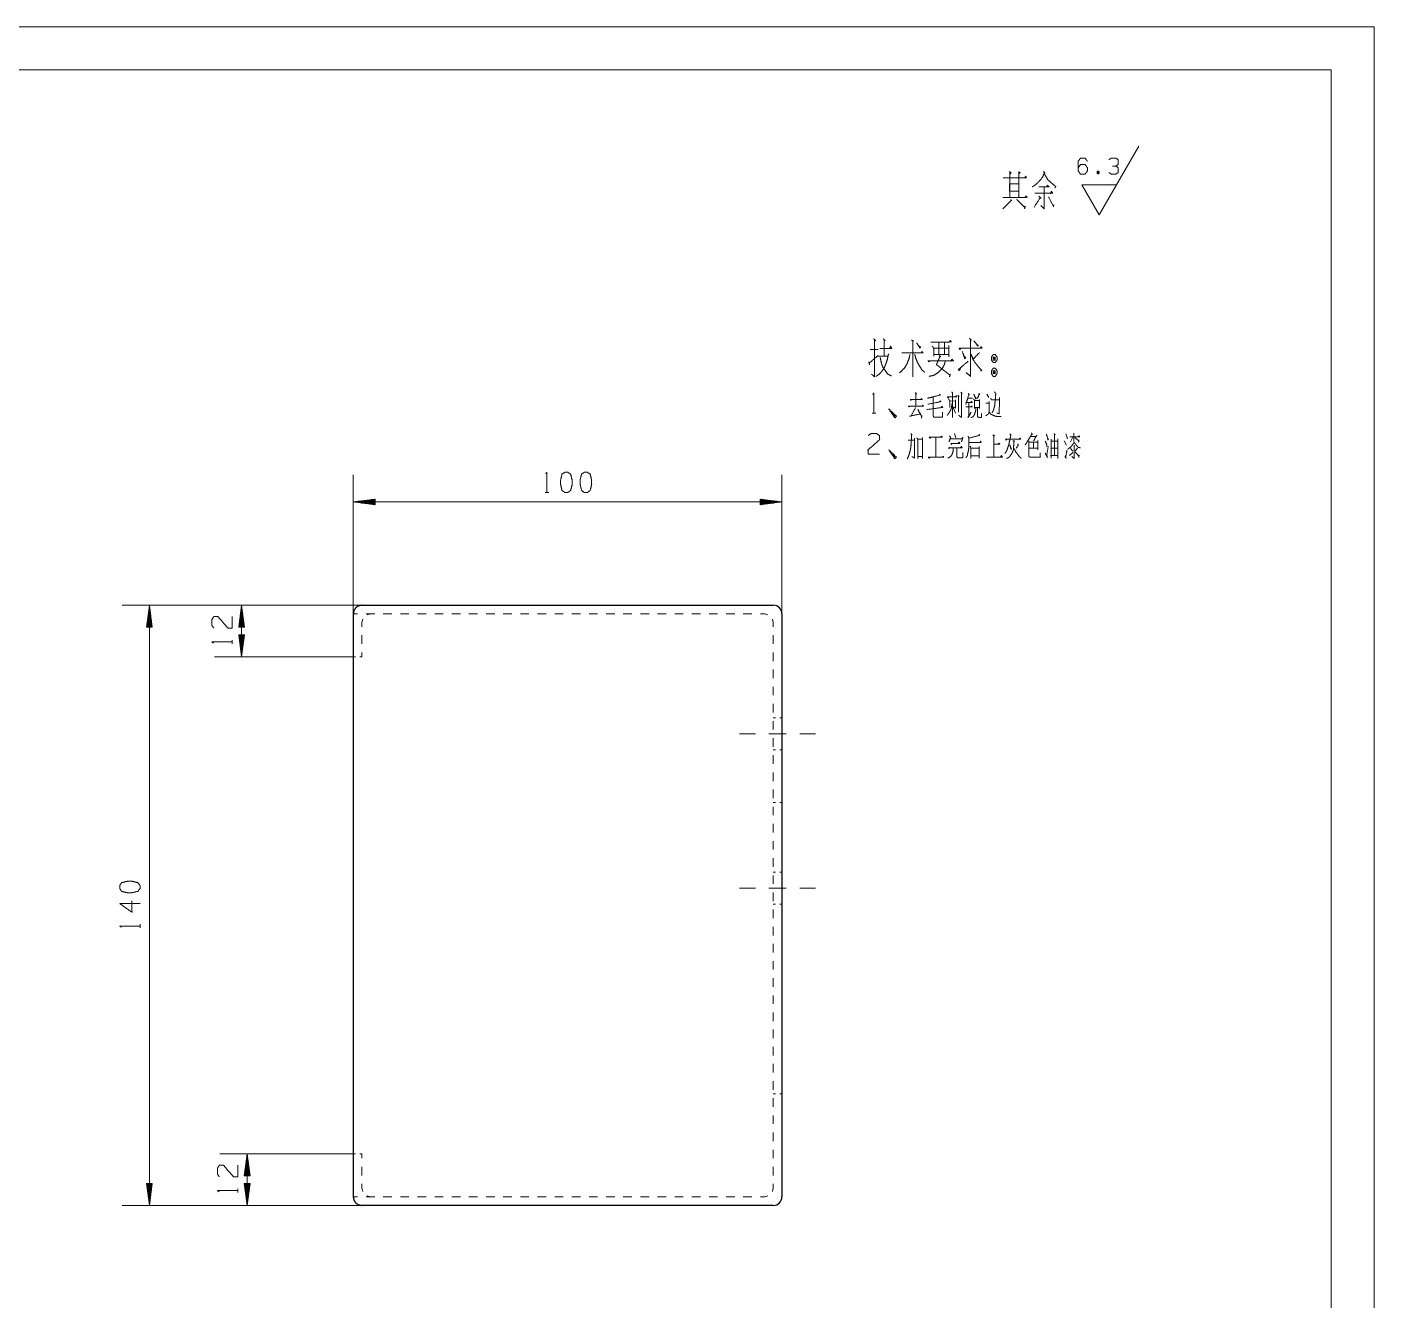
# Model space of a CAD drawing. Header units: millimetres. Extents: x 0 to 420, y 0 to 297.
# Drawn here: x 262.9 to 420, y 148.5 to 297 of the extents above; entities that cross this region are included whole.
import ezdxf

# ---------------------------------------------------------------- set-up
doc = ezdxf.new("R2010")
doc.units = ezdxf.units.MM
doc.layers.add('101', color=7, linetype='Continuous', true_color=0xffffff)

msp = doc.modelspace()

# ---------------------------------------------------------------- linework, layer by layer
at = {"layer": '101', "color": 133, "linetype": 'Continuous', "lineweight": 18}
for p, q in [((420, 297), (0, 297)), ((420, 0), (420, 297)), ((415, 292), (25, 292)), ((415, 5), (415, 292))]:
    msp.add_line(p, q, dxfattribs=at)
at = {"layer": '101', "color": 43, "linetype": 'Continuous', "lineweight": 18}
for p, q in [((387.93, 275.09), (392.55, 283.09)), ((387.75, 280.18), (387.88, 279.85)), ((385.91, 278.59), (389.95, 278.59)), ((387.93, 275.09), (385.91, 278.59))]:
    msp.add_line(p, q, dxfattribs=at)
at = {"layer": '101', "color": 72, "linetype": 'Continuous', "lineweight": 18}
for p, q in [((361.23, 259.38), (362.14, 259.38)), ((362.14, 258.6), (363.28, 258.6)), ((370.52, 253.35), (371.19, 253.37)), ((371.47, 254.05), (371.61, 253.9)), ((371.52, 253.95), (371.52, 252.07)), ((371.81, 254.4), (371.95, 254.25)), ((374.7, 253.1), (375.02, 253.1)), ((374.84, 254.17), (375.05, 253.77)), ((361.45, 251.95), (361.87, 251.95)), ((370.87, 252.72), (371.19, 251.95)), ((368.89, 249.16), (368.89, 246.81)), ((368.89, 249.13), (368.89, 246.81)), ((371.08, 249.58), (371.22, 249.06)), ((383.86, 248.73), (384.12, 248.23)), ((384.03, 249.53), (384.26, 248.96)), ((384.85, 249.16), (384.58, 248.61)), ((384.99, 249.61), (384.99, 248.66)), ((372.99, 247.88), (373.94, 247.88)), ((372.99, 246.96), (373.96, 246.96)), ((373.94, 248.08), (373.94, 246.71)), ((384.49, 247.03), (384.85, 247.36)), ((384.6, 247.83), (384.85, 247.51)), ((385.41, 247.88), (385.13, 247.56)), ((323.31, 242.69), (323.73, 242.69)), ((286.82, 225.06), (286.82, 225.48)), ((276.06, 191.92), (276.06, 192.35)), ((287.46, 161.06), (287.46, 161.48))]:
    msp.add_line(p, q, dxfattribs=at)
at = {"layer": '101', "color": 22, "linetype": 'Continuous', "lineweight": 18}
for p, q in [((300.93, 228.54), (300.93, 244.77)), ((350.93, 228.54), (350.93, 244.77)), ((303.47, 241.93), (300.93, 241.59)), ((300.93, 241.59), (303.47, 241.26)), ((300.93, 241.59), (350.93, 241.59)), ((303.47, 241.62), (301.12, 241.62)), ((303.47, 241.57), (301.12, 241.57)), ((303.47, 241.67), (301.51, 241.67)), ((303.47, 241.52), (301.51, 241.52)), ((303.47, 241.72), (301.89, 241.72)), ((303.47, 241.47), (301.89, 241.47)), ((303.47, 241.77), (302.28, 241.77)), ((303.47, 241.42), (302.28, 241.42)), ((303.47, 241.82), (302.66, 241.82)), ((303.47, 241.37), (302.66, 241.37)), ((303.47, 241.87), (303.05, 241.87)), ((303.47, 241.32), (303.05, 241.32)), ((303.47, 241.92), (303.43, 241.92)), ((303.47, 241.92), (303.43, 241.92)), ((303.47, 241.26), (303.43, 241.26)), ((303.47, 241.26), (303.43, 241.26)), ((303.47, 241.26), (303.47, 241.93)), ((350.93, 241.59), (348.39, 241.93)), ((348.39, 241.93), (348.39, 241.26)), ((348.39, 241.92), (348.42, 241.92)), ((348.39, 241.92), (348.42, 241.92)), ((348.39, 241.87), (348.8, 241.87)), ((348.39, 241.82), (349.19, 241.82)), ((348.39, 241.77), (349.58, 241.77)), ((348.39, 241.72), (349.96, 241.72)), ((348.39, 241.67), (350.35, 241.67)), ((348.39, 241.62), (350.73, 241.62)), ((348.39, 241.26), (350.93, 241.59)), ((348.39, 241.57), (350.73, 241.57)), ((348.39, 241.52), (350.35, 241.52)), ((348.39, 241.47), (349.96, 241.47)), ((348.39, 241.42), (349.58, 241.42)), ((348.39, 241.37), (349.19, 241.37)), ((348.39, 241.32), (348.8, 241.32)), ((348.39, 241.26), (348.42, 241.26)), ((348.39, 241.26), (348.42, 241.26)), ((301.93, 229.54), (273.98, 229.54)), ((277.15, 229.54), (276.82, 227)), ((277.49, 227), (277.15, 229.54)), ((277.15, 229.54), (277.15, 159.54)), ((301.93, 229.54), (284.73, 229.54)), ((287.91, 229.54), (287.57, 227)), ((288.24, 227), (287.91, 229.54)), ((287.91, 229.54), (287.91, 223.54)), ((276.97, 227), (276.97, 228.19)), ((277.03, 227), (277.03, 228.58)), ((277.08, 227), (277.08, 228.96)), ((277.13, 227), (277.13, 229.35)), ((277.18, 227), (277.18, 229.35)), ((277.23, 227), (277.23, 228.96)), ((277.28, 227), (277.28, 228.58)), ((277.33, 227), (277.33, 228.19)), ((287.73, 227), (287.73, 228.19)), ((287.78, 227), (287.78, 228.58)), ((287.83, 227), (287.83, 228.96)), ((287.88, 227), (287.88, 229.35)), ((287.93, 227), (287.93, 229.35)), ((287.98, 227), (287.98, 228.96)), ((288.04, 227), (288.04, 228.58)), ((288.09, 227), (288.09, 228.19)), ((276.82, 227), (276.82, 227.03)), ((276.82, 227), (276.82, 227.03)), ((276.82, 227), (277.49, 227)), ((276.87, 227), (276.87, 227.42)), ((276.92, 227), (276.92, 227.81)), ((277.38, 227), (277.38, 227.81)), ((277.43, 227), (277.43, 227.42)), ((277.48, 227), (277.48, 227.03)), ((277.48, 227), (277.48, 227.03)), ((287.57, 227), (288.24, 227)), ((287.58, 227), (287.58, 227.03)), ((287.58, 227), (287.58, 227.03)), ((287.63, 227), (287.63, 227.42)), ((287.68, 227), (287.68, 227.81)), ((288.14, 227), (288.14, 227.81)), ((288.19, 227), (288.19, 227.42)), ((288.24, 227), (288.24, 227.03)), ((288.24, 227), (288.24, 227.03)), ((288.24, 226.08), (287.57, 226.08)), ((287.57, 226.08), (287.91, 223.54)), ((287.58, 226.08), (287.58, 226.05)), ((287.58, 226.08), (287.58, 226.05)), ((287.63, 226.08), (287.63, 225.66)), ((287.68, 226.08), (287.68, 225.28)), ((287.73, 226.08), (287.73, 224.89)), ((287.78, 226.08), (287.78, 224.51)), ((287.83, 226.08), (287.83, 224.12)), ((287.88, 226.08), (287.88, 223.73)), ((287.91, 223.54), (288.24, 226.08)), ((287.93, 226.08), (287.93, 223.73)), ((287.98, 226.08), (287.98, 224.12)), ((288.04, 226.08), (288.04, 224.51)), ((288.09, 226.08), (288.09, 224.89)), ((288.14, 226.08), (288.14, 225.28)), ((288.19, 226.08), (288.19, 225.66)), ((288.24, 226.08), (288.24, 226.05)), ((288.24, 226.08), (288.24, 226.05)), ((300.93, 223.54), (284.73, 223.54)), ((300.93, 165.54), (285.38, 165.54)), ((288.56, 165.54), (288.22, 163)), ((288.53, 163), (288.53, 165.35)), ((288.56, 165.54), (288.56, 159.54)), ((288.89, 163), (288.56, 165.54)), ((288.58, 163), (288.58, 165.35)), ((288.28, 163), (288.28, 163.42)), ((288.33, 163), (288.33, 163.81)), ((288.38, 163), (288.38, 164.19)), ((288.43, 163), (288.43, 164.58)), ((288.48, 163), (288.48, 164.96)), ((288.63, 163), (288.63, 164.96)), ((288.68, 163), (288.68, 164.58)), ((288.73, 163), (288.73, 164.19)), ((288.78, 163), (288.78, 163.81)), ((288.83, 163), (288.83, 163.42)), ((276.82, 162.08), (277.15, 159.54)), ((276.82, 162.08), (276.82, 162.05)), ((277.49, 162.08), (276.82, 162.08)), ((276.82, 162.08), (276.82, 162.05)), ((276.87, 162.08), (276.87, 161.66)), ((276.92, 162.08), (276.92, 161.28)), ((276.97, 162.08), (276.97, 160.89)), ((277.03, 162.08), (277.03, 160.51)), ((277.08, 162.08), (277.08, 160.12)), ((277.13, 162.08), (277.13, 159.73)), ((277.15, 159.54), (277.49, 162.08)), ((277.18, 162.08), (277.18, 159.73)), ((277.23, 162.08), (277.23, 160.12)), ((277.28, 162.08), (277.28, 160.51)), ((277.33, 162.08), (277.33, 160.89)), ((277.38, 162.08), (277.38, 161.28)), ((277.43, 162.08), (277.43, 161.66)), ((277.48, 162.08), (277.48, 162.05)), ((277.48, 162.08), (277.48, 162.05)), ((288.22, 163), (288.22, 163.03)), ((288.22, 163), (288.22, 163.03)), ((288.22, 163), (288.89, 163)), ((288.22, 162.08), (288.56, 159.54)), ((288.89, 162.08), (288.22, 162.08)), ((288.22, 162.08), (288.22, 162.05)), ((288.22, 162.08), (288.22, 162.05)), ((288.28, 162.08), (288.28, 161.66)), ((288.33, 162.08), (288.33, 161.28)), ((288.38, 162.08), (288.38, 160.89)), ((288.43, 162.08), (288.43, 160.51)), ((288.48, 162.08), (288.48, 160.12)), ((288.53, 162.08), (288.53, 159.73)), ((288.56, 159.54), (288.89, 162.08)), ((288.58, 162.08), (288.58, 159.73)), ((288.63, 162.08), (288.63, 160.12)), ((288.68, 162.08), (288.68, 160.51)), ((288.73, 162.08), (288.73, 160.89)), ((288.78, 162.08), (288.78, 161.28)), ((288.83, 162.08), (288.83, 161.66)), ((288.89, 163), (288.89, 163.03)), ((288.89, 163), (288.89, 163.03)), ((288.89, 162.08), (288.89, 162.05)), ((288.89, 162.08), (288.89, 162.05)), ((301.93, 159.54), (273.98, 159.54)), ((301.93, 159.54), (285.38, 159.54))]:
    msp.add_line(p, q, dxfattribs=at)
at = {"layer": '101', "color": 163, "linetype": 'Continuous', "lineweight": 25}
for p, q in [((301.93, 229.54), (349.93, 229.54)), ((300.93, 228.54), (300.93, 160.54)), ((350.93, 228.54), (350.93, 160.54)), ((349.93, 159.54), (301.93, 159.54))]:
    msp.add_line(p, q, dxfattribs=at)
at = {"layer": '101', "color": 53, "linetype": 'Continuous', "lineweight": 18}
for p, q in [((300.93, 228.54), (301.43, 228.54)), ((301.93, 227.54), (302.03, 227.92)), ((302.43, 228.54), (302.93, 228.54)), ((302.55, 228.44), (302.93, 228.54)), ((303.43, 228.54), (302.93, 228.54)), ((305.43, 228.54), (304.43, 228.54)), ((307.43, 228.54), (306.43, 228.54)), ((309.43, 228.54), (308.43, 228.54)), ((311.43, 228.54), (310.43, 228.54)), ((313.43, 228.54), (312.43, 228.54)), ((315.43, 228.54), (314.43, 228.54)), ((317.43, 228.54), (316.43, 228.54)), ((319.43, 228.54), (318.43, 228.54)), ((321.43, 228.54), (320.43, 228.54)), ((323.43, 228.54), (322.43, 228.54)), ((325.43, 228.54), (324.43, 228.54)), ((327.43, 228.54), (326.43, 228.54)), ((329.43, 228.54), (328.43, 228.54)), ((331.43, 228.54), (330.43, 228.54)), ((333.43, 228.54), (332.43, 228.54)), ((335.43, 228.54), (334.43, 228.54)), ((337.43, 228.54), (336.43, 228.54)), ((339.43, 228.54), (338.43, 228.54)), ((341.43, 228.54), (340.43, 228.54)), ((343.43, 228.54), (342.43, 228.54)), ((345.43, 228.54), (344.43, 228.54)), ((347.43, 228.54), (346.43, 228.54)), ((348.93, 228.54), (348.43, 228.54)), ((348.93, 228.54), (349.3, 228.44)), ((349.83, 227.92), (349.93, 227.54)), ((301.93, 227.54), (301.93, 227.04)), ((349.93, 227.04), (349.93, 227.54)), ((301.93, 226.04), (301.93, 225.04)), ((349.93, 225.04), (349.93, 226.04)), ((300.93, 223.54), (301.18, 223.54)), ((301.68, 223.54), (301.93, 223.54)), ((301.93, 224.04), (301.93, 223.54)), ((349.93, 223.04), (349.93, 224.04)), ((349.93, 221.04), (349.93, 222.04)), ((349.93, 219.04), (349.93, 220.04)), ((349.93, 217.04), (349.93, 218.04)), ((350.18, 216.42), (349.93, 216.42)), ((349.93, 215.04), (349.93, 216.04)), ((350.93, 216.42), (350.68, 216.42)), ((349.93, 213.04), (349.93, 214.04)), ((349.93, 212.67), (350.18, 212.67)), ((350.68, 212.67), (350.93, 212.67)), ((349.93, 211.04), (349.93, 212.04)), ((349.93, 209.04), (349.93, 210.04)), ((349.93, 207.04), (349.93, 208.04)), ((350.18, 206.54), (349.93, 206.54)), ((349.93, 205.04), (349.93, 206.04)), ((350.93, 206.54), (350.68, 206.54)), ((349.93, 203.04), (349.93, 204.04)), ((349.93, 201.04), (349.93, 202.04)), ((349.93, 199.04), (349.93, 200.04)), ((350.18, 198.42), (349.93, 198.42)), ((349.93, 197.04), (349.93, 198.04)), ((350.93, 198.42), (350.68, 198.42)), ((349.93, 195.04), (349.93, 196.04)), ((349.93, 194.67), (350.18, 194.67)), ((349.93, 193.04), (349.93, 194.04)), ((350.68, 194.67), (350.93, 194.67)), ((349.93, 191.04), (349.93, 192.04)), ((349.93, 189.04), (349.93, 190.04)), ((349.93, 187.04), (349.93, 188.04)), ((349.93, 185.04), (349.93, 186.04)), ((349.93, 183.04), (349.93, 184.04)), ((349.93, 181.04), (349.93, 182.04)), ((349.93, 179.04), (349.93, 180.04)), ((349.93, 177.04), (349.93, 178.04)), ((349.93, 175.04), (349.93, 176.04)), ((349.93, 173.04), (349.93, 174.04)), ((350.18, 172.54), (349.93, 172.54)), ((349.93, 171.04), (349.93, 172.04)), ((350.93, 172.54), (350.68, 172.54)), ((349.93, 169.04), (349.93, 170.04)), ((349.93, 167.04), (349.93, 168.04)), ((300.93, 165.54), (301.18, 165.54)), ((301.68, 165.54), (301.93, 165.54)), ((301.93, 165.04), (301.93, 165.54)), ((349.93, 165.04), (349.93, 166.04)), ((301.93, 163.04), (301.93, 164.04)), ((349.93, 163.04), (349.93, 164.04)), ((301.93, 161.54), (301.93, 162.04)), ((349.93, 161.54), (349.93, 162.04)), ((300.93, 160.54), (301.43, 160.54)), ((302.03, 161.17), (301.93, 161.54)), ((302.43, 160.54), (302.93, 160.54)), ((302.93, 160.54), (302.55, 160.64)), ((302.93, 160.54), (303.43, 160.54)), ((304.43, 160.54), (305.43, 160.54)), ((306.43, 160.54), (307.43, 160.54)), ((308.43, 160.54), (309.43, 160.54)), ((310.43, 160.54), (311.43, 160.54)), ((312.43, 160.54), (313.43, 160.54)), ((314.43, 160.54), (315.43, 160.54)), ((316.43, 160.54), (317.43, 160.54)), ((318.43, 160.54), (319.43, 160.54)), ((320.43, 160.54), (321.43, 160.54)), ((322.43, 160.54), (323.43, 160.54)), ((324.43, 160.54), (325.43, 160.54)), ((326.43, 160.54), (327.43, 160.54)), ((328.43, 160.54), (329.43, 160.54)), ((330.43, 160.54), (331.43, 160.54)), ((332.43, 160.54), (333.43, 160.54)), ((334.43, 160.54), (335.43, 160.54)), ((336.43, 160.54), (337.43, 160.54)), ((338.43, 160.54), (339.43, 160.54)), ((340.43, 160.54), (341.43, 160.54)), ((342.43, 160.54), (343.43, 160.54)), ((344.43, 160.54), (345.43, 160.54)), ((346.43, 160.54), (347.43, 160.54)), ((348.43, 160.54), (348.93, 160.54)), ((348.93, 160.54), (349.3, 160.64)), ((349.83, 161.17), (349.93, 161.54))]:
    msp.add_line(p, q, dxfattribs=at)
at = {"layer": '101', "color": 151, "linetype": 'Continuous', "lineweight": 18}
for p, q in [((347.84, 214.54), (346, 214.54)), ((351.43, 214.54), (349.42, 214.54)), ((354.85, 214.54), (353.02, 214.54)), ((347.84, 196.54), (346, 196.54)), ((351.43, 196.54), (349.42, 196.54)), ((354.85, 196.54), (353.02, 196.54))]:
    msp.add_line(p, q, dxfattribs=at)
at = {"layer": '101', "color": 163, "linetype": 'Continuous', "lineweight": 25}
for centre, start, end in [((349.93, 228.54), 0, 90), ((349.93, 160.54), 270, 0)]:
    msp.add_arc(centre, 1, start, end, dxfattribs=at)
at = {"layer": '101', "color": 43, "linetype": 'Continuous', "lineweight": 18}
for points, knots in [([(385.5, 280.58), (385.75, 280.95), (386.3, 280.95), (386.56, 280.58), (386.56, 280.2), (386.3, 279.83), (385.75, 279.83), (385.5, 280.2), (385.5, 281.33), (385.75, 281.7), (386.3, 281.7), (386.56, 281.33)], [0, 0, 0.076965, 0.169762, 0.248073, 0.312018, 0.39033, 0.483127, 0.560092, 0.751927, 0.828892, 0.921689, 1, 1]), ([(389.88, 280.77), (390.15, 280.95), (390.15, 281.52), (389.88, 281.7), (389.34, 281.7), (389.07, 281.52)], [0, 0, 0.153885, 0.429866, 0.583746, 0.846137, 1, 1]), ([(387.75, 279.85), (387.88, 279.85), (387.95, 280.03), (387.88, 280.18), (387.75, 280.18), (387.68, 280.03), (387.75, 279.85), (387.88, 280.18)], [0, 0, 0.093979, 0.236782, 0.365956, 0.459935, 0.589108, 0.731911, 1, 1]), ([(389.09, 280.01), (389.34, 279.83), (389.88, 279.83), (390.15, 280.01), (390.15, 280.58), (389.88, 280.77), (389.48, 280.77)], [0, 0, 0.124113, 0.343679, 0.472449, 0.703379, 0.836743, 1, 1])]:
    msp.add_open_spline(points, degree=1, knots=knots, dxfattribs=at)
at = {"layer": '101', "color": 72, "linetype": 'Continuous', "lineweight": 18}
for points, knots in [([(377.49, 280.12), (377.67, 279.97), (377.51, 279.82), (377.51, 280.12), (377.51, 277.12), (377.51, 279.4), (376.74, 279.4), (379.47, 279.4), (378.55, 279.4), (378.55, 280.08), (378.55, 277.12), (378.55, 278.69), (377.49, 278.69), (377.49, 277.83), (378.55, 277.83), (378.55, 277.12), (376.69, 277.12), (379.55, 277.12), (379.42, 277.3), (379.29, 277.12)], [0, 0, 0.009716, 0.018618, 0.030834, 0.152986, 0.246127, 0.277433, 0.388624, 0.426408, 0.453893, 0.574519, 0.638649, 0.681831, 0.71695, 0.760132, 0.789143, 0.86471, 0.981299, 0.99065, 1, 1]), ([(378.57, 279.89), (378.71, 280), (378.55, 280.12)], [0, 0, 0.471558, 1, 1]), ([(381.46, 280.12), (381.62, 279.97), (381.54, 280), (381.38, 279.55), (381.11, 279.18), (380.79, 278.84), (380.5, 278.58), (380.13, 278.35)], [0, 0, 0.08631, 0.121021, 0.309424, 0.490709, 0.673793, 0.828672, 1, 1]), ([(381.51, 279.89), (381.72, 279.59), (381.91, 279.22), (382.28, 278.88), (382.73, 278.5), (382.86, 278.39), (382.89, 278.39), (382.78, 278.24)], [0, 0, 0.162721, 0.348034, 0.570221, 0.829896, 0.906903, 0.918639, 1, 1]), ([(379.24, 279.4), (379.37, 279.59), (379.45, 279.4)], [0, 0, 0.529935, 1, 1]), ([(380.9, 278.35), (382.09, 278.35), (381.91, 278.54), (381.78, 278.35)], [0, 0, 0.707426, 0.863845, 1, 1]), ([(381.51, 278.35), (381.51, 275.77), (381.14, 276.18)], [0, 0, 0.823414, 1, 1]), ([(377.62, 276.89), (377.72, 276.7), (377.7, 276.78), (376.69, 275.77)], [0, 0, 0.125, 0.171154, 1, 1]), ([(378.31, 276.89), (379.29, 275.92), (379.29, 276.1), (379.24, 275.77)], [0, 0, 0.723289, 0.821345, 1, 1]), ([(380.9, 277.27), (381.14, 277), (381.09, 277.12), (380.34, 275.95)], [0, 0, 0.190888, 0.257817, 1, 1]), ([(380.42, 277.6), (382.52, 277.6), (382.38, 277.83), (382.25, 277.53)], [0, 0, 0.780476, 0.87779, 1, 1]), ([(382.01, 277.19), (382.62, 276.1), (382.65, 276.25), (382.6, 276.03)], [0, 0, 0.764773, 0.85821, 1, 1]), ([(361.63, 260.62), (361.84, 260.4), (361.74, 260.55), (361.74, 256.2), (361.37, 256.5)], [0, 0, 0.058118, 0.092645, 0.910293, 1, 1]), ([(362.35, 259.5), (363.75, 259.5), (363.62, 259.76), (363.49, 259.53)], [0, 0, 0.716786, 0.866795, 1, 1]), ([(362.75, 260.62), (362.98, 260.4), (362.85, 260.47), (362.85, 258.63)], [0, 0, 0.141502, 0.20722, 1, 1]), ([(366.05, 260.47), (366.29, 260.36), (366.19, 260.4), (366.19, 256.16), (366.19, 258.97), (364.91, 258.97), (367.41, 258.97), (367.27, 259.16), (367.22, 258.97)], [0, 0, 0.022711, 0.032395, 0.397208, 0.63934, 0.748901, 0.963455, 0.983225, 1, 1]), ([(366.66, 260.17), (367.04, 259.53), (367.11, 259.68), (366.93, 259.76)], [0, 0, 0.666022, 0.819281, 1, 1]), ([(368.3, 260.25), (370.71, 260.25), (370.58, 260.43), (370.42, 260.25)], [0, 0, 0.835358, 0.91487, 1, 1]), ([(368.43, 259.76), (368.65, 259.57), (368.65, 258.6), (368.65, 258.78), (370.42, 258.78), (370.42, 258.52), (370.42, 259.83), (370.42, 259.53), (368.57, 259.53), (369.23, 259.53), (369.23, 260.21), (369.23, 258.78), (369.89, 258.78), (369.89, 260.17)], [0, 0, 0.024062, 0.106929, 0.122865, 0.273838, 0.296148, 0.407698, 0.433195, 0.590928, 0.647262, 0.704631, 0.825744, 0.882074, 1, 1]), ([(371.82, 259.5), (371.69, 259.35), (371.61, 259.53), (374.26, 259.53), (374.18, 259.72), (374.08, 259.53)], [0, 0, 0.057617, 0.116242, 0.879371, 0.937997, 1, 1]), ([(372.8, 260.7), (373.02, 260.43), (372.94, 260.58), (372.94, 256.23), (372.43, 256.68)], [0, 0, 0.060995, 0.091683, 0.877919, 1, 1]), ([(373.33, 260.4), (373.81, 259.76), (373.84, 259.87), (373.63, 259.91)], [0, 0, 0.706427, 0.808946, 1, 1]), ([(361.08, 257.92), (361.15, 257.58), (361.1, 257.77), (362.14, 258.67)], [0, 0, 0.181309, 0.283197, 1, 1]), ([(363.36, 258.86), (363.25, 258.33), (363.14, 257.92), (363.01, 257.58), (362.85, 257.21), (362.59, 256.83), (362.32, 256.53), (361.9, 256.23)], [0, 0, 0.172187, 0.309108, 0.425674, 0.556629, 0.704269, 0.832974, 1, 1]), ([(362.4, 258.45), (362.45, 258.18), (362.51, 257.88), (362.61, 257.55), (362.77, 257.21), (363.28, 256.5), (363.7, 256.31)], [0, 0, 0.101602, 0.217193, 0.351409, 0.492973, 0.824035, 1, 1]), ([(365.87, 258.78), (365.74, 258.26), (365.5, 257.66), (365.23, 257.21), (364.65, 256.65)], [0, 0, 0.214889, 0.47114, 0.678425, 1, 1]), ([(366.43, 258.82), (366.53, 258.41), (366.74, 257.88), (367.01, 257.4), (367.3, 256.95), (367.62, 256.72)], [0, 0, 0.172225, 0.401193, 0.62559, 0.842437, 1, 1]), ([(368.22, 258.07), (368.09, 257.92), (367.96, 258.07), (370.93, 258.07), (370.77, 258.26), (370.64, 258)], [0, 0, 0.051205, 0.102403, 0.861891, 0.924784, 1, 1]), ([(369.97, 257.96), (369.89, 257.66), (369.65, 257.17), (369.15, 256.68), (368.67, 256.38), (368.09, 256.23)], [0, 0, 0.114106, 0.313637, 0.571351, 0.778589, 1, 1]), ([(369.28, 258.67), (369.47, 258.52), (369.39, 258.6), (368.94, 257.62), (370.53, 256.38), (370.58, 256.5), (370.48, 256.2)], [0, 0, 0.061501, 0.089667, 0.366503, 0.885937, 0.91799, 1, 1]), ([(371.77, 257.25), (371.64, 256.91), (371.5, 257.02), (372.64, 258)], [0, 0, 0.178046, 0.263407, 1, 1]), ([(371.98, 259.16), (372.25, 258.3), (372.38, 258.41), (372.19, 258.6)], [0, 0, 0.673373, 0.803137, 1, 1]), ([(373.97, 259.01), (373.25, 258.26), (372.99, 258.82), (373.25, 258.18), (373.49, 257.81), (373.76, 257.47), (374.21, 256.95), (374.26, 256.95), (374.08, 256.87)], [0, 0, 0.248761, 0.397959, 0.563612, 0.670259, 0.773234, 0.939247, 0.951973, 1, 1]), ([(375.82, 258.78), (375.58, 258.78), (375.37, 258.48), (375.37, 258.15), (375.58, 257.85), (375.82, 257.85), (376.03, 258.15), (376.03, 258.48), (375.82, 258.78)], [0, 0, 0.091012, 0.231146, 0.359875, 0.500009, 0.591021, 0.731146, 0.859875, 1, 1]), ([(375.82, 258.15), (375.82, 258.48), (375.58, 258.48)], [0, 0, 0.585821, 1, 1]), ([(375.58, 258.15), (375.82, 258.15), (375.58, 258.48), (375.58, 258.15)], [0, 0, 0.24116, 0.6589, 1, 1]), ([(376.03, 256.87), (375.82, 257.21), (375.58, 257.21), (375.37, 256.87), (375.37, 256.57), (375.58, 256.23), (375.82, 256.23), (376.03, 256.57), (376.03, 256.87)], [0, 0, 0.149199, 0.238514, 0.387721, 0.500007, 0.649207, 0.738522, 0.887714, 1, 1]), ([(375.82, 256.87), (375.58, 256.87), (375.82, 256.57), (375.82, 256.87)], [0, 0, 0.258827, 0.674606, 1, 1]), ([(375.58, 256.87), (375.58, 256.57), (375.82, 256.57)], [0, 0, 0.556971, 1, 1]), ([(361.52, 254.12), (361.66, 254.32), (361.66, 251.95)], [0, 0, 0.093489, 1, 1]), ([(366.53, 254.35), (366.65, 254.17), (366.56, 254.25), (366.56, 252.77), (365.7, 252.77), (367.45, 252.77), (367.36, 252.87), (367.25, 252.75)], [0, 0, 0.045422, 0.069988, 0.382586, 0.566131, 0.936972, 0.965258, 1, 1]), ([(366.05, 253.55), (365.96, 253.45), (365.91, 253.55), (367.29, 253.55), (367.2, 253.67), (367.13, 253.55)], [0, 0, 0.069441, 0.128338, 0.845637, 0.925275, 1, 1]), ([(369.32, 254.17), (369.41, 254), (369.35, 254.05), (367.92, 253.7), (368.58, 253.85), (368.58, 251.65), (368.61, 251.5), (368.7, 251.47), (369.65, 251.47), (369.65, 252.05)], [0, 0, 0.030685, 0.042094, 0.27277, 0.377786, 0.72212, 0.746242, 0.760612, 0.910004, 1, 1]), ([(367.94, 253), (369.51, 253.3), (369.41, 253.37), (369.28, 253.25)], [0, 0, 0.839668, 0.907774, 1, 1]), ([(370.8, 253.12), (370.73, 252.75), (370.69, 252.52), (370.62, 252.32), (370.45, 252.02), (370.36, 251.9), (370.22, 251.72)], [0, 0, 0.246563, 0.393717, 0.530764, 0.755734, 0.854644, 1, 1]), ([(370.39, 253.82), (370.34, 253.7), (370.25, 253.85), (371.33, 253.85), (371.26, 254), (371.21, 253.85)], [0, 0, 0.079267, 0.180907, 0.810312, 0.907118, 1, 1]), ([(370.39, 253.57), (370.5, 253.42), (370.5, 252.6)], [0, 0, 0.182103, 1, 1]), ([(370.76, 254.42), (370.83, 254.3), (370.83, 251.45)], [0, 0, 0.047975, 1, 1]), ([(371.19, 253.5), (371.19, 252.52), (371.03, 252.67)], [0, 0, 0.816823, 1, 1]), ([(371.88, 254.3), (371.88, 251.45), (371.56, 251.7)], [0, 0, 0.875673, 1, 1]), ([(372.67, 254.25), (372.81, 254.07), (372.74, 254.15), (372.37, 252.95), (372.62, 253.7), (373.15, 253.7)], [0, 0, 0.077467, 0.11296, 0.54548, 0.817419, 1, 1]), ([(372.49, 253.2), (373.13, 253.2), (373.04, 253.32), (372.97, 253.2)], [0, 0, 0.682009, 0.846089, 1, 1]), ([(372.72, 253.17), (372.72, 251.65), (372.63, 251.42), (372.99, 252.05)], [0, 0, 0.613739, 0.711021, 1, 1]), ([(373.29, 253.6), (373.38, 253.45), (373.38, 252.5), (373.38, 252.62), (373.96, 252.62), (373.96, 252.5), (373.96, 253.55), (373.96, 253.42), (373.36, 253.42)], [0, 0, 0.046631, 0.301098, 0.334579, 0.490817, 0.524299, 0.805552, 0.839034, 1, 1]), ([(373.32, 254.17), (373.55, 253.6), (373.61, 253.67), (373.46, 253.85)], [0, 0, 0.661535, 0.759644, 1, 1]), ([(373.91, 254.27), (374, 254.12), (373.96, 254.2), (373.75, 253.67)], [0, 0, 0.211477, 0.312188, 1, 1]), ([(375.09, 253.32), (375.09, 252.07), (375.07, 251.92), (374.93, 251.8), (374.73, 251.65)], [0, 0, 0.681085, 0.763373, 0.866206, 1, 1]), ([(375.28, 253.67), (375.39, 253.5), (376.31, 253.5)], [0, 0, 0.182091, 1, 1]), ([(375.74, 254.42), (375.88, 254.27), (375.85, 253.92), (375.81, 253.45), (375.74, 252.77), (375.6, 252.27), (375.44, 252)], [0, 0, 0.080831, 0.21877, 0.405547, 0.671677, 0.875431, 1, 1]), ([(376.32, 253.77), (376.27, 251.9), (376.01, 251.95)], [0, 0, 0.874254, 1, 1]), ([(363.53, 252.22), (364.13, 251.6), (363.99, 251.6), (363.39, 252.45), (364.13, 251.37), (364.29, 251.6), (363.39, 252.45)], [0, 0, 0.178026, 0.207064, 0.420797, 0.689032, 0.745609, 1, 1]), ([(365.82, 252.75), (365.75, 252.67), (365.7, 252.77)], [0, 0, 0.476601, 1, 1]), ([(366.53, 252.62), (365.98, 251.6), (365.82, 251.6), (367.08, 251.85), (366.79, 252.37), (367.24, 251.55), (367.25, 251.7), (367.22, 251.37)], [0, 0, 0.252054, 0.286553, 0.564057, 0.693382, 0.896347, 0.929102, 1, 1]), ([(367.83, 252.37), (369.67, 252.62), (369.6, 252.75), (369.5, 252.62)], [0, 0, 0.857804, 0.924206, 1, 1]), ([(372.4, 252.67), (373.15, 252.67), (373.04, 252.77), (372.95, 252.65)], [0, 0, 0.71297, 0.852965, 1, 1]), ([(373.54, 252.55), (373.54, 252.27), (373.46, 252), (373.36, 251.72), (373.24, 251.55), (373.01, 251.42)], [0, 0, 0.206834, 0.420393, 0.64207, 0.803267, 1, 1]), ([(373.73, 252.55), (373.73, 251.6), (373.8, 251.5), (373.94, 251.45), (374.21, 251.45), (374.21, 251.92)], [0, 0, 0.48405, 0.546451, 0.622883, 0.75797, 1, 1]), ([(375.14, 252.05), (375.26, 251.85), (375.44, 251.77), (375.64, 251.67), (375.81, 251.6), (376.01, 251.57), (376.25, 251.55), (376.5, 251.55)], [0, 0, 0.153716, 0.27922, 0.422095, 0.547599, 0.675721, 0.838258, 1, 1]), ([(360.99, 249.33), (361.3, 249.56), (361.99, 249.56), (362.33, 249.33), (362.33, 248.86), (360.97, 247.66), (360.99, 247.18), (362.33, 247.18)], [0, 0, 0.069688, 0.192972, 0.265272, 0.350227, 0.67474, 0.759754, 1, 1]), ([(365.98, 249.58), (366.12, 249.38), (366.05, 249.48), (366.03, 248.81), (366, 248.31), (365.96, 247.88), (365.88, 247.53), (365.75, 247.08), (365.56, 246.61)], [0, 0, 0.073972, 0.110953, 0.314871, 0.466248, 0.595036, 0.704059, 0.845002, 1, 1]), ([(365.65, 248.81), (366.41, 248.81), (366.41, 249.01), (366.41, 246.71), (366.12, 246.88)], [0, 0, 0.211553, 0.267226, 0.907436, 1, 1]), ([(366.65, 249.06), (366.78, 248.93), (366.78, 246.66), (366.78, 246.91), (367.31, 246.91), (367.31, 246.68), (367.31, 249.08), (367.31, 248.91), (366.74, 248.91)], [0, 0, 0.026664, 0.371531, 0.409428, 0.489807, 0.523915, 0.887734, 0.914262, 1, 1]), ([(368.31, 249.16), (368.22, 249.01), (368.1, 249.16), (369.64, 249.16), (369.53, 249.28), (369.44, 249.13)], [0, 0, 0.077578, 0.164221, 0.849386, 0.922422, 1, 1]), ([(370.46, 249.31), (370.61, 249.16), (370.43, 248.61), (370.55, 248.96), (371.95, 248.96), (372.05, 249.16), (371.88, 248.61)], [0, 0, 0.061436, 0.233605, 0.344236, 0.76037, 0.827835, 1, 1]), ([(370.78, 248.43), (370.69, 248.31), (370.64, 248.43), (371.68, 248.43), (371.59, 248.58), (371.52, 248.48)], [0, 0, 0.094029, 0.177421, 0.817869, 0.924787, 1, 1]), ([(372.74, 249.06), (372.74, 248.01), (372.72, 247.86), (372.7, 247.66), (372.63, 247.36), (372.58, 247.16), (372.55, 246.96), (372.37, 246.73)], [0, 0, 0.43638, 0.499155, 0.582593, 0.710693, 0.796681, 0.881093, 1, 1]), ([(373.94, 249.51), (373.98, 249.36), (372.74, 249.03), (372.65, 249.26)], [0, 0, 0.092004, 0.855686, 1, 1]), ([(372.79, 248.53), (374.15, 248.53), (374.12, 248.68), (374.05, 248.56)], [0, 0, 0.820509, 0.913424, 1, 1]), ([(375.53, 249.41), (375.74, 249.31), (375.65, 249.38), (375.65, 246.83), (374.77, 246.83), (376.66, 246.83), (376.52, 247.01), (376.43, 246.83)], [0, 0, 0.038467, 0.057483, 0.475759, 0.62072, 0.930939, 0.967842, 1, 1]), ([(375.67, 248.33), (376.36, 248.33), (376.25, 248.46), (376.17, 248.31)], [0, 0, 0.670969, 0.830546, 1, 1]), ([(377.51, 249.53), (377.63, 249.43), (377.54, 248.91), (377.45, 248.61), (377.42, 248.36), (377.35, 248.13), (377.17, 247.63), (377.05, 247.41), (376.94, 247.26)], [0, 0, 0.064572, 0.280691, 0.40765, 0.510152, 0.605894, 0.821184, 0.925416, 1, 1]), ([(377.13, 248.88), (377.08, 248.78), (377.03, 248.91), (378.8, 248.91), (378.71, 249.06), (378.64, 248.93)], [0, 0, 0.048488, 0.106659, 0.863881, 0.938472, 1, 1]), ([(377.88, 248.73), (378.11, 248.68), (378, 248.68), (377.96, 248.13), (377.96, 247.86), (377.93, 247.66), (377.86, 247.51), (377.81, 247.36), (377.68, 247.16), (377.54, 246.93), (377.38, 246.78), (377.12, 246.66)], [0, 0, 0.086835, 0.125993, 0.329513, 0.431063, 0.506058, 0.567301, 0.62605, 0.712892, 0.811021, 0.891763, 1, 1]), ([(378.44, 248.36), (378.51, 248.23), (378.27, 247.88)], [0, 0, 0.250954, 1, 1]), ([(380.05, 249.66), (380.14, 249.43), (380.08, 249.51), (379.3, 248.23), (379.91, 249.23), (380.56, 249.23), (380.67, 249.38), (380.29, 248.73)], [0, 0, 0.052786, 0.072845, 0.398931, 0.653666, 0.796457, 0.836567, 1, 1]), ([(379.73, 248.71), (379.73, 246.93), (379.82, 246.83), (379.98, 246.81), (381.07, 246.81), (381.07, 247.31)], [0, 0, 0.484263, 0.520669, 0.564603, 0.863586, 1, 1]), ([(379.75, 248.56), (380.77, 248.56), (380.77, 248.78), (380.77, 247.66), (380.77, 247.86), (379.78, 247.86), (380.29, 247.86), (380.29, 248.58)], [0, 0, 0.213464, 0.260314, 0.494562, 0.536204, 0.742308, 0.84904, 1, 1]), ([(381.65, 248.68), (381.85, 248.18), (381.85, 248.26), (381.81, 248.06)], [0, 0, 0.65861, 0.750676, 1, 1]), ([(381.78, 249.51), (381.99, 248.83), (382.01, 248.96), (381.93, 248.81)], [0, 0, 0.707821, 0.834105, 1, 1]), ([(382.68, 249.58), (382.8, 249.43), (382.73, 249.51), (382.73, 247.01), (382.27, 247.01), (383.1, 247.01), (383.1, 246.68), (383.1, 248.93), (383.1, 248.68), (382.32, 248.68), (382.32, 248.91), (382.32, 246.68), (382.32, 247.86), (383.1, 247.86)], [0, 0, 0.016079, 0.024605, 0.231332, 0.269332, 0.338028, 0.364903, 0.550956, 0.571628, 0.635937, 0.654542, 0.838529, 0.935691, 1, 1]), ([(385.01, 248.56), (384.94, 248.41), (384.76, 248.18), (384.6, 247.98), (384.3, 247.78)], [0, 0, 0.155203, 0.423003, 0.66216, 1, 1]), ([(384.53, 249.18), (385.68, 249.18), (385.59, 249.31), (385.52, 249.18)], [0, 0, 0.794764, 0.900663, 1, 1]), ([(385.01, 248.53), (385.17, 248.36), (385.29, 248.18), (385.47, 247.98), (385.75, 247.91)], [0, 0, 0.234083, 0.446217, 0.710398, 1, 1]), ([(385.11, 249.08), (385.57, 248.73), (385.57, 248.83), (385.54, 248.58)], [0, 0, 0.621028, 0.728542, 1, 1]), ([(363.53, 247.46), (364.13, 246.83), (363.99, 246.83), (363.39, 247.68), (364.13, 246.61), (364.29, 246.83), (363.39, 247.68)], [0, 0, 0.178026, 0.207064, 0.420797, 0.689032, 0.745609, 1, 1]), ([(368.19, 246.78), (368.08, 246.68), (368.01, 246.81), (369.81, 246.81), (369.73, 246.93), (369.64, 246.81)], [0, 0, 0.060773, 0.120655, 0.872338, 0.936164, 1, 1]), ([(370.92, 247.86), (370.89, 247.48), (370.78, 247.13), (370.62, 246.91), (370.3, 246.71)], [0, 0, 0.270267, 0.532668, 0.730385, 1, 1]), ([(370.52, 247.96), (370.43, 247.83), (370.36, 247.91), (371.95, 247.91), (371.86, 248.06), (371.77, 247.96)], [0, 0, 0.071056, 0.118891, 0.85724, 0.938052, 1, 1]), ([(371.35, 247.88), (371.35, 246.91), (371.33, 246.83), (371.51, 246.73), (372.02, 246.73), (372.02, 247.36)], [0, 0, 0.407493, 0.439692, 0.524561, 0.738791, 1, 1]), ([(372.88, 248.11), (372.97, 247.91), (372.97, 246.68)], [0, 0, 0.151467, 1, 1]), ([(377.52, 248.26), (377.68, 247.73), (377.72, 247.78), (377.66, 247.86)], [0, 0, 0.781844, 0.869118, 1, 1]), ([(378, 247.83), (378.11, 247.66), (378.19, 247.43), (378.35, 247.26), (378.62, 246.88), (378.85, 246.68)], [0, 0, 0.141434, 0.308525, 0.472004, 0.789437, 1, 1]), ([(381.65, 247.28), (381.9, 246.78), (381.83, 247.03), (381.99, 248.11)], [0, 0, 0.292947, 0.429364, 1, 1]), ([(383.93, 246.91), (384.1, 246.66), (384.02, 246.78), (384.19, 247.66)], [0, 0, 0.226462, 0.339685, 1, 1]), ([(385.01, 248.21), (385.01, 246.66), (384.76, 246.88)], [0, 0, 0.822514, 1, 1]), ([(385.13, 247.43), (385.57, 246.93), (385.59, 247.06), (385.57, 246.78)], [0, 0, 0.624149, 0.742234, 1, 1]), ([(323.38, 244.86), (323.52, 245.06), (323.52, 242.69)], [0, 0, 0.093493, 1, 1]), ([(325.95, 242.69), (326.29, 242.94), (326.47, 243.64), (326.47, 244.11), (326.29, 244.84), (325.95, 245.06), (325.62, 245.06), (325.28, 244.84), (325.11, 244.11), (325.12, 243.64), (325.28, 242.94), (325.62, 242.69), (325.95, 242.69)], [0, 0, 0.067526, 0.183972, 0.260586, 0.380945, 0.446144, 0.500307, 0.565506, 0.685864, 0.76253, 0.878312, 0.945837, 1, 1]), ([(328.23, 242.69), (328.57, 242.94), (328.74, 243.64), (328.74, 244.11), (328.57, 244.84), (328.23, 245.06), (327.9, 245.06), (327.56, 244.84), (327.38, 244.11), (327.4, 243.64), (327.56, 242.94), (327.9, 242.69), (328.23, 242.69)], [0, 0, 0.067523, 0.18397, 0.260584, 0.380943, 0.44614, 0.500306, 0.565502, 0.685862, 0.762528, 0.878311, 0.945834, 1, 1]), ([(284.67, 226.88), (284.44, 227.2), (284.44, 227.88), (284.67, 228.22), (285.14, 228.22), (286.34, 226.86), (286.82, 226.88), (286.82, 228.22)], [0, 0, 0.069694, 0.192978, 0.265273, 0.350228, 0.674739, 0.759753, 1, 1]), ([(284.64, 225.13), (284.44, 225.27), (286.82, 225.27)], [0, 0, 0.093489, 1, 1]), ([(276.06, 196.85), (275.81, 197.18), (275.11, 197.36), (274.64, 197.36), (273.91, 197.18), (273.69, 196.85), (273.69, 196.51), (273.91, 196.17), (274.64, 196), (275.11, 196.02), (275.81, 196.17), (276.06, 196.51), (276.06, 196.85)], [0, 0, 0.067526, 0.183973, 0.260584, 0.380943, 0.446143, 0.500306, 0.565505, 0.685865, 0.762528, 0.878311, 0.945837, 1, 1]), ([(275.11, 195.08), (275.11, 193.74), (273.69, 194.75), (276.06, 194.75)], [0, 0, 0.24587, 0.565296, 1, 1]), ([(273.89, 191.99), (273.69, 192.13), (276.06, 192.13)], [0, 0, 0.093488, 1, 1]), ([(285.31, 162.88), (285.09, 163.2), (285.09, 163.88), (285.31, 164.22), (285.79, 164.22), (286.99, 162.86), (287.46, 162.88), (287.46, 164.22)], [0, 0, 0.069692, 0.192977, 0.265273, 0.350228, 0.674739, 0.759753, 1, 1]), ([(285.29, 161.13), (285.09, 161.27), (287.46, 161.27)], [0, 0, 0.093491, 1, 1])]:
    msp.add_open_spline(points, degree=1, knots=knots, dxfattribs=at)
at = {"layer": '101', "color": 163, "linetype": 'Continuous', "lineweight": 25}
for points, knots in [([(301.93, 229.54), (301.54, 229.47), (301.22, 229.25), (301, 228.92), (300.93, 228.54)], [0, 0, 0.250003, 0.5, 0.749997, 1, 1]), ([(300.93, 160.54), (301, 160.16), (301.22, 159.83), (301.54, 159.62), (301.93, 159.54)], [0, 0, 0.249997, 0.499996, 0.749995, 1, 1])]:
    msp.add_open_spline(points, degree=1, knots=knots, dxfattribs=at)

doc.saveas('drawing.dxf')
